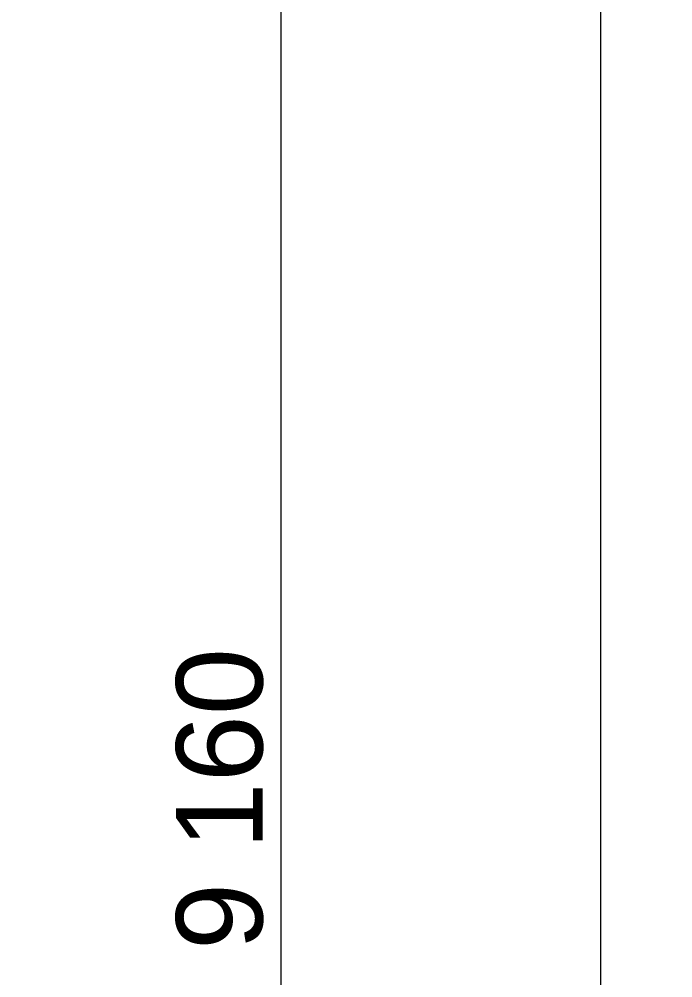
# Model space of a CAD drawing. Header units: millimetres. Extents: x -3100 to 17162, y -19566 to 10100.
# Drawn here: x 14861 to 15883, y -5155 to -3657 of the extents above; entities that cross this region are included whole.
import ezdxf

# ---------------------------------------------------------------- set-up
doc = ezdxf.new("R2010")
doc.units = ezdxf.units.MM
doc.header["$MEASUREMENT"] = 0
doc.layers.add('Kóty - SP', color=7, linetype='Continuous')
doc.styles.add('GENEROVANÝ_STYL_1', font='Arial.ttf')
doc.dimstyles.new('GENEROVANÝ_STYL__2', dxfattribs={"dimtxt": 134.999996, "dimasz": 114, "dimexe": 0.18, "dimexo": 0.0625, "dimgap": 0, "dimtad": 1, "dimdec": 0, "dimzin": 0, "dimdsep": 46, "dimtxsty": 'GENEROVANÝ_STYL_1', "dimblk": 'ARROWHEAD_2', "dimblk1": 'ARROWHEAD_2', "dimblk2": 'ARROWHEAD_2', "dimcen": 0.09, "dimse1": 1, "dimse2": 1, "dimclrd": 256, "dimclre": 256, "dimclrt": 256, "dimazin": 0, "dimtfac": 1, "dimtdec": 4, "dimtmove": 0, "dimatfit": 3, "dimfxl": 1, "dimtolj": 1, "dimtzin": 0, "dimarcsym": 0})

# ---------------------------------------------------------------- blocks, each defined once
blk = doc.blocks.new('*D367')
at = {"layer": 'Kóty - SP', "color": 146, "linetype": 'Continuous', "lineweight": 13, "true_color": 0x1a4f6e}
for p, q in [((15270.5, -299.9), (15270.5, 600.1)), ((15195.5, -256.6), (15345.5, -343.2)), ((15383, -299.9), (15158, -299.9)), ((15270.5, -9460), (15270.5, -299.9)), ((15195.5, -9416.7), (15345.5, -9503.3)), ((15383, -9460), (15158, -9460)), ((15270.5, -9533.3), (15270.5, -9460))]:
    blk.add_line(p, q, dxfattribs=at)
at = {"layer": 'Kóty - SP', "color": 146, "lineweight": 13, "true_color": 0x1a4f6e, "insert": (15243.5, -5111.6), "char_height": 135, "attachment_point": 7, "rotation": 90, "style": 'GENEROVANÝ_STYL_1'}
blk.add_mtext('\\A1;{\\pql;\\fArial|b0|i0|c0|p0;\\W1.000000;9\xa0160}', dxfattribs=at)
blk = doc.blocks.new('ARROWHEAD_2')
at = {"color": 0, "linetype": 'Continuous', "lineweight": 0}
for p, q in [((-0.378, -0.655), (0.378, 0.655)), ((0, 0), (-1, 0))]:
    blk.add_line(p, q, dxfattribs=at)
blk = doc.blocks.new('*D372')
at = {"layer": 'Kóty - SP', "color": 146, "linetype": 'Continuous', "lineweight": 13, "true_color": 0x1a4f6e}
for p, q in [((15770.5, 7760), (15770.5, 7833.3)), ((15845.5, 7716.7), (15695.5, 7803.3)), ((15883, 7760), (15658, 7760)), ((15770.5, -9460), (15770.5, 7760)), ((15695.5, -9416.7), (15845.5, -9503.3)), ((15883, -9460), (15658, -9460)), ((15770.5, -9533.3), (15770.5, -9460))]:
    blk.add_line(p, q, dxfattribs=at)
at = {"layer": 'Kóty - SP', "color": 146, "lineweight": 13, "true_color": 0x1a4f6e, "insert": (15743.5, -1133.1), "char_height": 135, "attachment_point": 7, "rotation": 90, "style": 'GENEROVANÝ_STYL_1'}
blk.add_mtext('\\A1;{\\pql;\\fArial|b0|i0|c0|p0;\\W1.000000;17\xa0220}', dxfattribs=at)

msp = doc.modelspace()

# ---------------------------------------------------------------- dimensions: what is measured, and where the dimension line sits
at = {"layer": 'Kóty - SP', "color": 146, "linetype": 'Continuous', "lineweight": 13, "true_color": 0x1a4f6e}
for base, p2, picture, middle in [((15770.5, 7760), (14460, 7760), '*D372', (15676, -841.7)), ((15270.5, -299.9), (14460, -299.9), '*D367', (15176, -4873.2))]:
    dim = msp.add_linear_dim(base=base, p1=(14460, -9460), p2=p2, angle=90, dimstyle='GENEROVANÝ_STYL__2', dxfattribs=at)
    dim.commit()
    dim.dimension.update_dxf_attribs({"geometry": picture, "text_midpoint": middle, "dimtype": 160, "text_rotation": 90})

doc.saveas('drawing.dxf')
